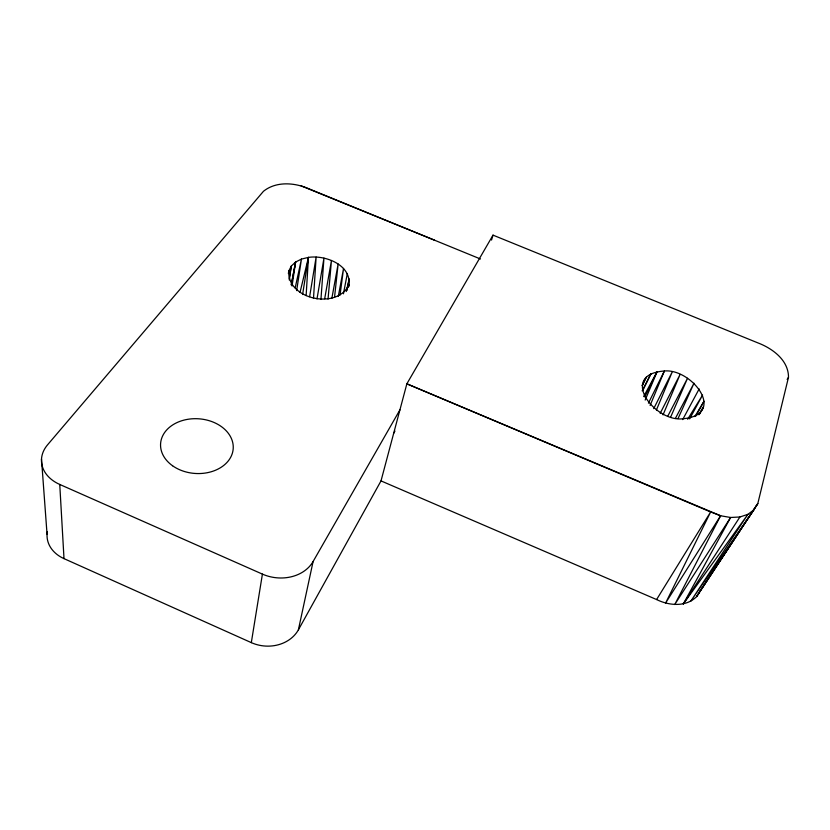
<?xml version="1.0" encoding="UTF-8"?>
<svg xmlns="http://www.w3.org/2000/svg" width="830" height="830" viewBox="0 0 830 830"><rect width="100%" height="100%" fill="white"/><g stroke="black" fill="none" stroke-linecap="round" stroke-linejoin="round"><path stroke-width="1.25" d="M306.135 295.573L308.449 257.393C325.806 254.727 353.072 265.569 348.59 286.807M313.491 298.478L316.126 257.072L309.621 296.694M320.94 299.464L323.959 258.12L316.998 298.945M328.047 299.101L331.461 260.485L324.696 298.686M334.542 297.264L338.142 263.992L331.855 298.312M340.051 295.055L343.547 268.432L338.298 296.351M289.265 279.98L291.278 266.088L295.594 262.041L301.456 259.085L308.449 257.393L302.597 294.536M292.046 286.028L295.594 262.041L291.206 284.856M296.652 290.604L301.456 259.085L295.2 287.813M47.331 531.823A35.711 27.805 -4.6 0 0 64.003 558.632L251.314 642.628L262.415 574.111A37.775 30.679 7.8 0 0 313.097 561.526L399.925 409.864M289.193 278.693L291.278 266.088L288.819 270.954L288.456 273.485L288.819 270.954C286.744 299.63 338.183 310.244 349.088 284.275L348.558 286.796M291.382 284.69L295.594 262.041M343.433 293.799L347.334 273.526M347.013 290.324L349.233 278.921L346.266 291.538M251.314 642.628A34.974 29.724 5.9 0 0 298.395 629.835L313.097 561.526M300.045 292.316L308.449 257.393M788.5 377.256L757.8 503.571L696.598 596.625C686.068 607.28 669.042 605.744 656.592 599.551L381.012 480.902L406.856 383.823L493.02 235.129L757.821 342.863C772.398 348.382 788.552 360.127 788.5 377.256L787.151 379.466M491.526 240.046L493.02 235.129M650.108 405.455L664.384 370.989C692.168 368.375 727.557 414.886 682.416 418.828C654.165 421.775 618.62 374.423 664.384 370.989L648.417 403.162M656.405 410.041L672.207 371.964L653.718 408.651M645.18 400.06L657.142 371.601L643.634 396.595M663.035 414.876L680.081 374.444L660.161 413.34M670.526 417.386L687.52 378.273L667.901 415.934M678.048 418.548L694.015 383.201L675.34 418.496M643.001 390.079L650.938 373.749L642.14 390.857M644.734 396.916L657.142 371.601M720.596 515.762L674.749 604.53L730.597 517.484L739.914 516.986L747.903 514.341L753.993 509.755L690.799 601.179L747.903 514.341L683.349 603.887L730.597 517.484L720.596 515.762L710.656 511.954L406.856 383.823L720.596 515.762L665.608 603.047L710.656 511.954L656.592 599.551M682.685 419.596L699.151 388.928M689.647 418.88L702.574 395.07L687.655 419.275M695.976 415.944L704.027 401.222L694.814 416.598M699.451 414.191L703.394 406.98L698.891 414.793M298.395 629.835L381.012 480.902M393.679 433.322L394.945 431.081M683.349 603.887L739.914 516.986M480.477 258.991L308.999 188.825C294.764 182.569 276.265 181.023 263.473 191.284L47.569 444.818A38.533 28.625 -2.1 0 0 59.75 484.45L64.003 558.632M301.041 185.837L434.536 240.192M59.75 484.45L262.415 574.111M41.5 459.073L47.051 534.261M646.197 377.328L642.254 385.494L646.197 377.328M700.344 590.566L696.598 596.625L757.8 503.571L700.344 590.566M172.557 465.755A36.395 27.39 4 0 0 232.452 452.931A36.395 27.39 4 0 0 185.671 419.71A36.395 27.39 4 0 0 172.557 465.755"/></g></svg>
